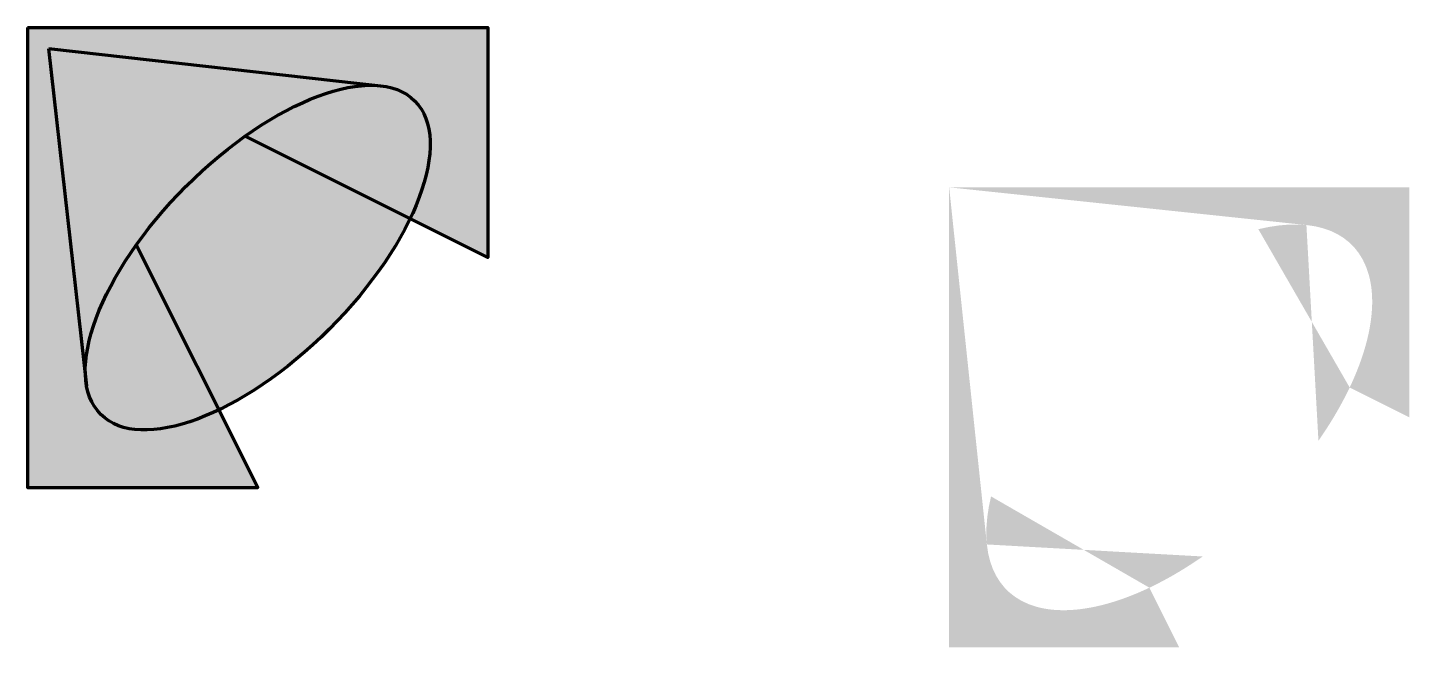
# Model space of a CAD drawing. Header units: millimetres. Extents: x -13 to 813, y -108 to 262.
import ezdxf

# ---------------------------------------------------------------- set-up
doc = ezdxf.new("R2010")
doc.units = ezdxf.units.MM
doc.layers.add('Layer1', color=250, linetype='Continuous', lineweight=200)
doc.layers.add('Layer4', color=7, linetype='Continuous', true_color=0x607d8b)

msp = doc.modelspace()

# ---------------------------------------------------------------- hatches: boundary and pattern name
at = {"layer": 'Layer4'}
h = msp.add_hatch(color=256, dxfattribs=at)
h.set_gradient(color1=(96, 125, 139), rotation=45, name='CURVED')
edge = h.paths.add_edge_path()
edge.add_line((216, 148.25), (262.5, 125))
edge.add_line((262.5, 125), (262.5, 262.5))
edge.add_line((262.5, 262.5), (-12.5, 262.5))
edge.add_line((-12.5, 262.5), (-12.5, -12.5))
edge.add_line((-12.5, -12.5), (125, -12.5))
edge.add_line((125, -12.5), (101.75, 34))
edge.add_ellipse((125, 125), major_axis=(93.75, 93.75), ratio=0.455653, start_angle=157.48624, end_angle=232.45953, ccw=False)
edge.add_line((22.04, 54.75), (0, 250))
edge.add_line((0, 250), (195.25, 227.96))
edge.add_ellipse((125, 125), major_axis=(93.75, 93.75), ratio=0.455653, start_angle=-52.45953, end_angle=22.51376, ccw=False)
h = msp.add_hatch(color=256, dxfattribs=at)
h.set_gradient(color1=(96, 125, 139), color2=(0, 0, 0), rotation=45, one_color=1, name='INVCURVED')
edge = h.paths.add_edge_path()
edge.add_ellipse((125, 125), major_axis=(93.75, 93.75), ratio=0.455653, start_angle=22.51376, end_angle=157.48624, ccw=False)
edge.add_line((195.25, 227.96), (0, 250))
edge.add_line((0, 250), (22.04, 54.75))
h = msp.add_hatch(color=256, dxfattribs=at)
h.set_gradient(color1=(3, 169, 244), rotation=45, one_color=1, name='CYLINDER')
edge = h.paths.add_edge_path()
edge.add_ellipse((125, 125), major_axis=(93.75, 93.75), ratio=0.455653, start_angle=-52.45953, end_angle=17.41077)
edge.add_line((201.67, 227.24), (195.25, 227.96))
edge.add_ellipse((125, 125), major_axis=(93.75, 93.75), ratio=0.455653, start_angle=22.51376, end_angle=69.7322)
edge.add_line((117.4, 197.55), (216, 148.25))
edge = h.paths.add_edge_path()
edge.add_line((101.75, 34), (52.45, 132.6))
edge.add_ellipse((125, 125), major_axis=(93.75, 93.75), ratio=0.455653, start_angle=110.2678, end_angle=157.48624)
edge.add_line((22.04, 54.75), (22.76, 48.33))
edge.add_ellipse((125, 125), major_axis=(93.75, 93.75), ratio=0.455653, start_angle=162.58923, end_angle=232.45953)
edge = h.paths.add_edge_path()
edge.add_ellipse((125, 125), major_axis=(93.75, 93.75), ratio=0.455653, start_angle=232.45953, end_angle=307.54047)
edge.add_line((216, 148.25), (117.4, 197.55))
edge.add_ellipse((125, 125), major_axis=(93.75, 93.75), ratio=0.455653, start_angle=69.7322, end_angle=110.2678)
edge.add_line((52.45, 132.6), (101.75, 34))
h = msp.add_hatch(color=256, dxfattribs=at)
h.set_gradient(color1=(96, 125, 139), rotation=45, name='CURVED')
edge = h.paths.add_edge_path()
edge.add_line((777.51, 47.37), (813.18, 29.53))
edge.add_line((813.18, 29.53), (813.18, 167.03))
edge.add_line((813.18, 167.03), (538.18, 167.03))
edge.add_line((538.18, 167.03), (751.66, 144.49))
edge.add_ellipse((675.68, 29.53), major_axis=(103.12, 103.12), ratio=0.5, start_angle=-54.53601, end_angle=22.21181, ccw=False)
edge = h.paths.add_edge_path()
edge.add_line((538.18, 167.03), (538.18, -107.97))
edge.add_line((538.18, -107.97), (675.68, -107.97))
edge.add_line((675.68, -107.97), (657.85, -72.3))
edge.add_ellipse((675.68, 29.53), major_axis=(103.12, 103.12), ratio=0.5, start_angle=157.78821, end_angle=234.53601, ccw=False)
edge.add_line((560.72, -46.45), (538.18, 167.03))

# ---------------------------------------------------------------- linework, layer by layer
at = {"layer": 'Layer1'}
for q in [(201.67, 227.24), (22.76, 48.33)]:
    msp.add_line((0, 250), q, dxfattribs=at)
for points in [[(-12.5, 262.5), (262.5, 262.5), (262.5, 125), (117.4, 197.55)], [(-12.5, 262.5), (-12.5, -12.5), (125, -12.5), (52.45, 132.6)]]:
    msp.add_lwpolyline(points, dxfattribs=at)
msp.add_ellipse((125, 125), major_axis=(93.75, 93.75), ratio=0.455653, dxfattribs=at)

doc.saveas('drawing.dxf')
